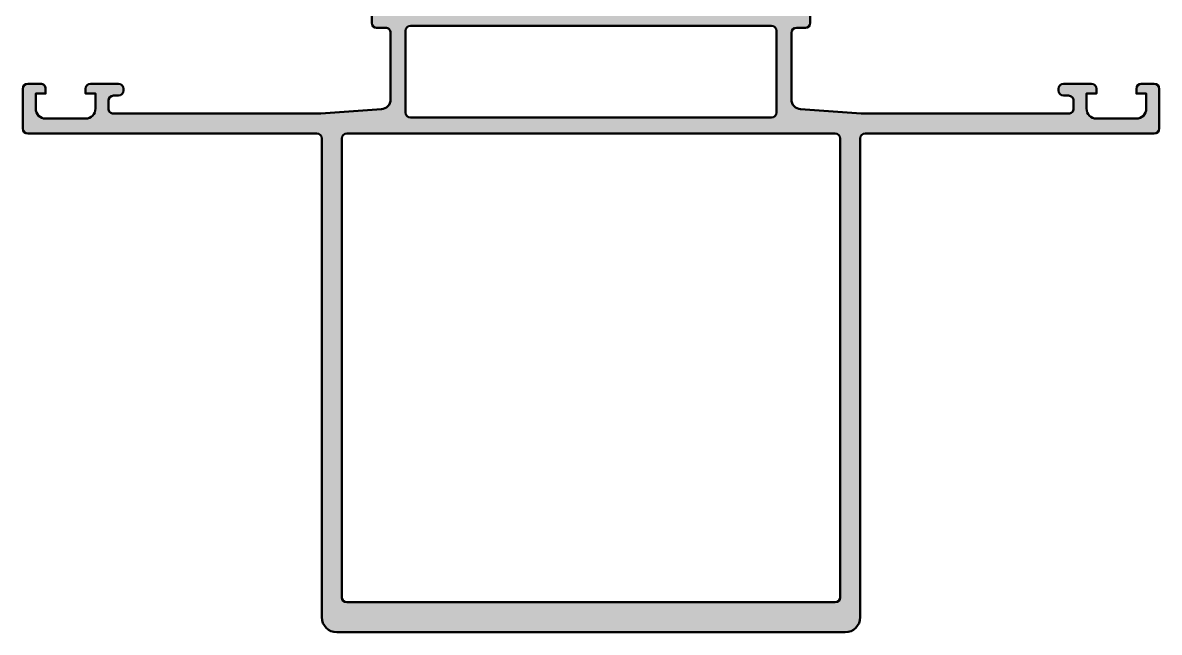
# Model space of a CAD drawing. Extents: x 0 to 114, y -50 to 90.
# Drawn here: x 0 to 114, y -50 to 11.1 of the extents above; entities that cross this region are included whole.
import ezdxf

# ---------------------------------------------------------------- set-up
doc = ezdxf.new("R2010")
doc.units = 0
doc.layers.add('0S-Alu contour', color=7, linetype='Continuous', lineweight=50)
doc.layers.add('0S-Alu hatch', color=252, linetype='Continuous', lineweight=25)

# ---------------------------------------------------------------- blocks, each defined once
blk = doc.blocks.new('445380__8EA83180_6CA0_4568_896D_8B4DFAE9DA9A_')
at = {"layer": '0S-Alu hatch'}
h = blk.add_hatch(color=256, dxfattribs=at)
edge = h.paths.add_edge_path()
edge.add_line((36.90000000000001, 10.1), (36.9, 3.4311192034013))
edge.add_ellipse((35.89999999999999, 3.431119203401305), major_axis=(-1.000000000000007, 0), ratio=1, start_angle=94.08561677997528, end_angle=180, ccw=False)
edge.add_line((35.97124704998791, 2.433660503570564), (29.9, 2.000000000000008))
edge.add_line((29.9, 2.000000000000008), (9.100000000000003, 2.000000000000026))
edge.add_ellipse((9.100000000000003, 2.500000000000025), major_axis=(-0.4999999999999992, 0), ratio=1, start_angle=0, end_angle=90.00000000000023, ccw=False)
edge.add_line((8.600000000000003, 2.500000000000029), (8.600000000000003, 3.300000000000025))
edge.add_ellipse((9.100000000000007, 3.300000000000023), major_axis=(-0.5000000000000018, 0), ratio=1, start_angle=270.0000000000002, end_angle=360, ccw=False)
edge.add_line((9.100000000000003, 3.800000000000025), (9.600000000000003, 3.800000000000025))
edge.add_arc((9.600000000000003, 4.300000000000025), 0.5, 270, 360)
edge.add_line((10.1, 4.300000000000025), (10.1, 4.500000000000024))
edge.add_arc((9.600000000000003, 4.500000000000024), 0.5, 0, 90)
edge.add_line((9.600000000000003, 5.000000000000024), (6.800000000000007, 5.000000000000028))
edge.add_arc((6.800000000000007, 4.500000000000029), 0.4999999999999992, 90, 180)
edge.add_line((6.300000000000008, 4.50000000000003), (6.300000000000006, 4.000000000000029))
edge.add_line((6.300000000000006, 4.000000000000029), (7.300000000000006, 4.000000000000028))
edge.add_line((7.300000000000006, 4.000000000000028), (7.300000000000003, 2.500000000000028))
edge.add_ellipse((6.300000000000002, 2.50000000000003), major_axis=(-1, 0), ratio=1, start_angle=90, end_angle=180, ccw=False)
edge.add_line((6.300000000000001, 1.500000000000028), (2.300000000000002, 1.500000000000033))
edge.add_ellipse((2.300000000000003, 2.500000000000035), major_axis=(-1.000000000000001, 0), ratio=1, start_angle=0, end_angle=89.99999999999989, ccw=False)
edge.add_line((1.300000000000002, 2.500000000000035), (1.300000000000004, 4.000000000000034))
edge.add_line((1.300000000000004, 4.000000000000034), (2.300000000000004, 4.000000000000033))
edge.add_line((2.300000000000004, 4.000000000000033), (2.300000000000004, 4.500000000000033))
edge.add_arc((1.800000000000003, 4.500000000000034), 0.5000000000000009, 0, 90.00000000000006)
edge.add_line((1.800000000000003, 5.000000000000035), (0.5000000000000043, 5.000000000000035))
edge.add_arc((0.5000000000000043, 4.500000000000036), 0.4999999999999992, 90, 180)
edge.add_line((5.1e-15, 4.500000000000037), (6e-16, 0.5000000000000373))
edge.add_arc((0.5000000000000373, 0.5000000000000366), 0.5000000000000367, 180, 270)
edge.add_line((0.5000000000000373, -1e-16), (29.50000000000001, 1e-16))
edge.add_ellipse((29.50000000000001, -0.5000000000000006), major_axis=(-0.5000000000000006, 0), ratio=1, start_angle=180, end_angle=270, ccw=False)
edge.add_line((30, -0.4999999999999995), (30, -48.5))
edge.add_arc((31.5, -48.5), 1.499999999999992, 180, 270)
edge.add_line((31.5, -50), (82.5, -50))
edge.add_arc((82.5, -48.5), 1.5, 270, 360)
edge.add_line((84, -48.5), (84, -0.4999999999999929))
edge.add_ellipse((84.50000000000001, -0.4999999999999896), major_axis=(-0.5, 0), ratio=1, start_angle=270, end_angle=360, ccw=False)
edge.add_line((84.50000000000001, 3.7e-15), (113.5, 0))
edge.add_arc((113.5, 0.5), 0.5, 270, 360)
edge.add_line((114, 0.5), (114, 4.500000000000017))
edge.add_arc((113.5, 4.500000000000017), 0.4999999999999716, 0, 90)
edge.add_line((113.5, 4.999999999999989), (112.2, 4.999999999999999))
edge.add_arc((112.2, 4.500000000000023), 0.4999999999999752, 90, 180)
edge.add_line((111.7, 4.500000000000023), (111.7, 3.999999999999999))
edge.add_line((111.7, 3.999999999999999), (112.7, 3.999999999999998))
edge.add_line((112.7, 3.999999999999998), (112.7, 2.499999999999992))
edge.add_ellipse((111.7, 2.499999999999988), major_axis=(-0.9999999999999715, 0), ratio=1, start_angle=89.9999999999992, end_angle=180, ccw=False)
edge.add_line((111.7, 1.50000000000002), (107.7, 1.499999999999998))
edge.add_ellipse((107.7, 2.499999999999985), major_axis=(-0.9999999999999872, 0), ratio=1, start_angle=0, end_angle=90.00000000000159, ccw=False)
edge.add_line((106.7, 2.500000000000001), (106.7, 3.999999999999999))
edge.add_line((106.7, 3.999999999999999), (107.7, 3.999999999999999))
edge.add_line((107.7, 3.999999999999999), (107.7, 4.499999999999994))
edge.add_arc((107.2, 4.499999999999994), 0.5000000000000142, 0, 89.99999999999837)
edge.add_line((107.2, 5.000000000000008), (104.4, 4.999999999999999))
edge.add_arc((104.4, 4.499999999999985), 0.5000000000000134, 90, 180)
edge.add_line((103.9, 4.499999999999986), (103.9, 4.300000000000009))
edge.add_arc((104.4, 4.300000000000009), 0.5000000000000142, 180, 270)
edge.add_line((104.4, 3.799999999999995), (104.9, 3.799999999999998))
edge.add_ellipse((104.9, 3.299999999999998), major_axis=(-0.5000000000000009, 0), ratio=1, start_angle=180, end_angle=270.00000000000165, ccw=False)
edge.add_line((105.4, 3.299999999999985), (105.4, 2.500000000000018))
edge.add_ellipse((104.9, 2.500000000000006), major_axis=(-0.5, 0), ratio=1, start_angle=89.9999999999983, end_angle=180, ccw=False)
edge.add_line((104.9, 2.000000000000004), (84.09999999999998, 2))
edge.add_line((84.09999999999998, 2), (78.02875295001209, 2.433660503570565))
edge.add_ellipse((78.10000000000001, 3.431119203401319), major_axis=(-1.000000000000019, 0), ratio=1, start_angle=0, end_angle=85.91438322002477, ccw=False)
edge.add_line((77.1, 3.431119203401316), (77.1, 10.09999999999999))
edge.add_ellipse((77.60000000000001, 10.09999999999999), major_axis=(-0.5000000000000142, 0), ratio=1, start_angle=270.00000000000165, end_angle=360, ccw=False)
edge.add_line((77.6, 10.6), (78.5, 10.6))
edge.add_arc((78.5, 11.1), 0.5, 270, 360)
edge.add_line((79, 11.09999999999999), (79.00000000000001, 12.49999999999994))
edge.add_ellipse((79.07883644654306, 12.76752059199308), major_axis=(-0.2788950563274552, 0), ratio=1, start_angle=-1.1645893741002737, end_angle=73.58012358050757, ccw=False)
edge.add_line((78.799999, 12.77318899999146), (78.79999899999999, 13.22678299999074))
edge.add_ellipse((79.07886709564316, 13.23244365946847), major_axis=(-0.2789255417371712, 0), ratio=1, start_angle=-73.57540544464479, end_angle=1.1628700730237824, ccw=False)
edge.add_line((78.99999999999999, 13.49998699999143), (79.00000000000001, 15.37999799999992))
edge.add_arc((78.7, 15.37999799999992), 0.3000000000000114, 0, 89.99999999999729)
edge.add_line((78.70000000000002, 15.67999799999993), (77.72002568095722, 15.67999799999994))
edge.add_arc((77.72002568095722, 15.37999799999993), 0.3000000000000096, 90, 180)
edge.add_line((77.4200256809572, 15.37999799999993), (77.4200256809572, 12.61999999999993))
edge.add_ellipse((77.30002568095729, 12.61999999999994), major_axis=(-0.1199999999999051, 0), ratio=1, start_angle=90.00000000000682, end_angle=180, ccw=False)
edge.add_line((77.3000256809573, 12.50000000000004), (73.00000000000001, 12.50000000000004))
edge.add_ellipse((73, 13), major_axis=(-0.4999999999999663, 0), ratio=1, start_angle=0, end_angle=90.00000000000159, ccw=False)
edge.add_line((72.50000000000003, 13), (72.50000000000009, 13.7000000000001))
edge.add_line((72.50000000000009, 13.7000000000001), (73.88149545762249, 16.09282032302762))
edge.add_arc((73.76188021535187, 16.16188021535176), 0.1381197846482613, 329.9999999999967, 455.6225775507968)
edge.add_arc((74.23822324117366, 11.32339113815269), 4.999999999999502, 95.62257755079061, 162.2515836439295)
edge.add_ellipse((68.99999999999986, 13.00000000000055), major_axis=(-0.5000000000005036, 0), ratio=1, start_angle=90, end_angle=162.2515836439282, ccw=False)
edge.add_line((68.99999999999986, 12.50000000000005), (45.00000000000007, 12.50000000000003))
edge.add_ellipse((45.00000000000006, 13.00000000000067), major_axis=(-0.5000000000006342, 0), ratio=1, start_angle=17.748416356069697, end_angle=90.0000000000008, ccw=False)
edge.add_arc((39.76177675882629, 11.32339113815285), 4.999999999999344, 17.74841635607037, 84.37742244920858)
edge.add_arc((40.23811978464814, 16.16188021535175), 0.1381197846482735, 84.3774224492065, 209.999999999999)
edge.add_line((40.1185045423775, 16.09282032302762), (41.49999999999987, 13.70000000000011))
edge.add_line((41.49999999999987, 13.70000000000011), (41.49999999999995, 13.00000000000008))
edge.add_ellipse((40.99999999999996, 13.00000000000002), major_axis=(-0.4999999999999858, 0), ratio=1, start_angle=90, end_angle=180, ccw=False)
edge.add_line((40.99999999999996, 12.50000000000004), (36.69997431904267, 12.50000000000003))
edge.add_ellipse((36.69997431904266, 12.61999999999994), major_axis=(-0.1199999999999139, 0), ratio=1, start_angle=0, end_angle=90.00000000000341, ccw=False)
edge.add_line((36.57997431904275, 12.61999999999995), (36.57997431904275, 15.37999799999995))
edge.add_arc((36.27997431904276, 15.37999799999995), 0.29999999999999, 0, 90)
edge.add_line((36.27997431904276, 15.67999799999993), (35.29999999999997, 15.67999799999994))
edge.add_arc((35.29999999999997, 15.37999799999993), 0.3000000000000096, 90, 180)
edge.add_line((34.99999999999996, 15.37999799999993), (34.99999999999996, 13.49998699999144))
edge.add_ellipse((34.92113290435679, 13.2324436594685), major_axis=(-0.2789255417371528, 0), ratio=1, start_angle=178.8371299271092, end_angle=253.57540544464518, ccw=False)
edge.add_line((35.20000099999996, 13.22678299999141), (35.20000099999996, 12.77318899999142))
edge.add_ellipse((34.92116355345697, 12.76752059199305), major_axis=(-0.2788950563273739, 0), ratio=1, start_angle=106.4198764194928, end_angle=181.1645893740982, ccw=False)
edge.add_line((35, 12.49999999999999), (35, 11.1))
edge.add_arc((35.49999999999999, 11.1), 0.4999999999999929, 180, 269.9999999999992)
edge.add_line((35.49999999999999, 10.6), (36.40000000000001, 10.6))
edge.add_ellipse((36.40000000000001, 10.1), major_axis=(-0.4999999999999965, 0), ratio=1, start_angle=180, end_angle=270.0000000000008, ccw=False)
edge = h.paths.add_edge_path()
edge.add_line((75.1, 1.599999999999999), (38.9, 1.600000000000002))
edge.add_ellipse((38.9, 2.099999999999995), major_axis=(-0.4999999999999929, 0), ratio=1, start_angle=0, end_angle=89.9999999999992, ccw=False)
edge.add_line((38.40000000000001, 2.099999999999994), (38.40000000000001, 10.30000000000001))
edge.add_ellipse((38.9, 10.30000000000001), major_axis=(-0.4999999999999929, 0), ratio=1, start_angle=270, end_angle=360, ccw=False)
edge.add_line((38.9, 10.8), (75.09999999999998, 10.8))
edge.add_ellipse((75.09999999999997, 10.3), major_axis=(-0.5, 0), ratio=1, start_angle=180, end_angle=269.9999999999984, ccw=False)
edge.add_line((75.59999999999997, 10.3), (75.6, 2.099999999999997))
edge.add_ellipse((75.1, 2.099999999999996), major_axis=(-0.4999999999999965, 0), ratio=1, start_angle=90, end_angle=180, ccw=False)
edge = h.paths.add_edge_path()
edge.add_line((32, -46.5), (32.00000000000001, -0.5))
edge.add_ellipse((32.50000000000001, -0.5), major_axis=(-0.5, 0), ratio=1, start_angle=270, end_angle=360, ccw=False)
edge.add_line((32.50000000000001, -1e-16), (81.5, 0))
edge.add_ellipse((81.5, -0.5), major_axis=(-0.5, 0), ratio=1, start_angle=180, end_angle=270, ccw=False)
edge.add_line((82, -0.5), (82, -46.5))
edge.add_ellipse((81.5, -46.5), major_axis=(-0.5, 0), ratio=1, start_angle=90, end_angle=180, ccw=False)
edge.add_line((81.5, -47), (32.5, -47))
edge.add_ellipse((32.5, -46.5), major_axis=(-0.5, 0), ratio=1, start_angle=0, end_angle=90, ccw=False)
at = {"layer": '0S-Alu contour', "color": 7}
for points in [[(40.1185045423775, 16.09282032302762), (41.49999999999987, 13.70000000000011), (41.49999999999995, 13.00000000000008)], [(72.50000000000003, 13), (72.50000000000009, 13.7000000000001), (73.88149545762249, 16.09282032302762)], [(34.99999999999996, 15.37999799999993), (34.99999999999996, 13.49998699999144)], [(36.27997431904276, 15.67999799999993), (35.29999999999997, 15.67999799999994)], [(36.57997431904275, 12.61999999999995), (36.57997431904275, 15.37999799999995)], [(77.4200256809572, 15.37999799999993), (77.4200256809572, 12.61999999999993)], [(78.70000000000002, 15.67999799999993), (77.72002568095722, 15.67999799999994)], [(78.99999999999999, 13.49998699999143), (79.00000000000001, 15.37999799999992)], [(35.20000099999996, 13.22678299999141), (35.20000099999996, 12.77318899999142)], [(78.799999, 12.77318899999146), (78.79999899999999, 13.22678299999074)], [(35, 12.49999999999999), (35, 11.1)], [(40.99999999999996, 12.50000000000004), (36.69997431904267, 12.50000000000003)], [(68.99999999999986, 12.50000000000005), (45.00000000000007, 12.50000000000003)], [(77.3000256809573, 12.50000000000004), (73.00000000000001, 12.50000000000004)], [(79, 11.09999999999999), (79.00000000000001, 12.49999999999994)], [(35.49999999999999, 10.6), (36.40000000000001, 10.6)], [(38.40000000000001, 2.099999999999994), (38.40000000000001, 10.30000000000001)], [(38.9, 10.8), (75.09999999999998, 10.8)], [(75.59999999999997, 10.3), (75.6, 2.099999999999997)], [(77.6, 10.6), (78.5, 10.6)], [(36.90000000000001, 10.1), (36.9, 3.4311192034013)], [(77.1, 3.431119203401316), (77.1, 10.09999999999999)], [(1.800000000000003, 5.000000000000035), (0.5000000000000043, 5.000000000000035)], [(9.600000000000003, 5.000000000000024), (6.800000000000007, 5.000000000000028)], [(107.2, 5.000000000000008), (104.4, 4.999999999999999)], [(113.5, 4.999999999999989), (112.2, 4.999999999999999)], [(5.1e-15, 4.500000000000037), (6e-16, 0.5000000000000373)], [(1.300000000000002, 2.500000000000035), (1.300000000000004, 4.000000000000034), (2.300000000000004, 4.000000000000033), (2.300000000000004, 4.500000000000033)], [(6.300000000000008, 4.50000000000003), (6.300000000000006, 4.000000000000029), (7.300000000000006, 4.000000000000028), (7.300000000000003, 2.500000000000028)], [(9.100000000000003, 3.800000000000025), (9.600000000000003, 3.800000000000025)], [(10.1, 4.300000000000025), (10.1, 4.500000000000024)], [(103.9, 4.499999999999986), (103.9, 4.300000000000009)], [(104.4, 3.799999999999995), (104.9, 3.799999999999998)], [(106.7, 2.500000000000001), (106.7, 3.999999999999999), (107.7, 3.999999999999999), (107.7, 4.499999999999994)], [(111.7, 4.500000000000023), (111.7, 3.999999999999999), (112.7, 3.999999999999998), (112.7, 2.499999999999992)], [(114, 0.5), (114, 4.500000000000017)], [(8.600000000000003, 2.500000000000029), (8.600000000000003, 3.300000000000025)], [(35.97124704998791, 2.433660503570564), (29.9, 2.000000000000008), (9.100000000000003, 2.000000000000026)], [(104.9, 2.000000000000004), (84.09999999999998, 2), (78.02875295001209, 2.433660503570565)], [(105.4, 3.299999999999985), (105.4, 2.500000000000018)], [(6.300000000000001, 1.500000000000028), (2.300000000000002, 1.500000000000033)], [(75.1, 1.599999999999999), (38.9, 1.600000000000002)], [(111.7, 1.50000000000002), (107.7, 1.499999999999998)], [(0.5000000000000373, -1e-16), (29.50000000000001, 1e-16)], [(32.50000000000001, -1e-16), (81.5, 0)], [(84.50000000000001, 3.7e-15), (113.5, 0)], [(30, -0.4999999999999995), (30, -48.5)], [(32, -46.5), (32.00000000000001, -0.5000000000000001)], [(82, -0.5), (82, -46.5)], [(84, -48.5), (84, -0.4999999999999929)], [(81.5, -47), (32.5, -47)], [(31.5, -50), (82.5, -50)]]:
    blk.add_lwpolyline(points, dxfattribs=at)
for centre, radius, start, end in [((40.23811978464814, 16.16188021535175), 0.1381197846482735, 84.3774224492065, 209.999999999999), ((39.76177675882629, 11.32339113815285), 4.999999999999344, 17.74841635607037, 84.37742244920858), ((74.23822324117366, 11.32339113815269), 4.999999999999502, 95.62257755079061, 162.2515836439295), ((73.76188021535187, 16.16188021535176), 0.1381197846482613, 329.9999999999967, 95.62257755079686), ((35.29999999999997, 15.37999799999993), 0.3000000000000096, 90, 180), ((36.27997431904276, 15.37999799999995), 0.29999999999999, 0, 90), ((77.72002568095722, 15.37999799999993), 0.3000000000000096, 90, 180), ((78.7, 15.37999799999992), 0.3000000000000114, 0, 89.99999999999729), ((35.49999999999999, 11.1), 0.4999999999999929, 180, 269.9999999999992), ((78.5, 11.1), 0.5, 270, 0), ((0.5000000000000043, 4.500000000000036), 0.4999999999999992, 90, 180), ((1.800000000000003, 4.500000000000034), 0.5000000000000009, 0, 90.00000000000006), ((6.800000000000007, 4.500000000000029), 0.4999999999999992, 90, 180), ((9.600000000000003, 4.500000000000024), 0.5, 0, 90), ((104.4, 4.499999999999985), 0.5000000000000134, 90, 180), ((107.2, 4.499999999999994), 0.5000000000000142, 0, 89.99999999999837), ((112.2, 4.500000000000023), 0.4999999999999752, 90, 180), ((113.5, 4.500000000000017), 0.4999999999999716, 0, 90), ((9.600000000000003, 4.300000000000025), 0.5, 270, 0), ((104.4, 4.300000000000009), 0.5000000000000142, 180, 270), ((0.5000000000000373, 0.5000000000000366), 0.5000000000000367, 180, 270), ((113.5, 0.5), 0.5, 270, 0), ((31.5, -48.5), 1.499999999999992, 180, 270), ((82.5, -48.5), 1.5, 270, 0)]:
    blk.add_arc(centre, radius, start, end, dxfattribs=at)
at = {"layer": '0S-Alu contour', "color": 7, "extrusion": (0, 0, -1)}
for centre, radius, start, end in [((-34.92113290435679, 13.2324436594685), 0.2789255417371528, 106.4245945553548, 181.1628700728909), ((-34.92116355345697, 12.76752059199305), 0.2788950563273739, 178.8354106259018, 253.5801235805072), ((-36.69997431904266, 12.61999999999994), 0.1199999999999139, 269.9999999999966, 0), ((-40.99999999999996, 13.00000000000002), 0.4999999999999858, 180, 270), ((-45.00000000000006, 13.00000000000067), 0.5000000000006342, 269.9999999999992, 342.2515836439303), ((-68.99999999999986, 13.00000000000055), 0.5000000000005036, 197.7484163560719, 270), ((-73, 13), 0.4999999999999663, 269.9999999999984, 0), ((-77.30002568095729, 12.61999999999994), 0.1199999999999051, 180, 269.9999999999932), ((-79.07883644654306, 12.76752059199308), 0.2788950563274552, 286.4198764194924, 1.164589374100367), ((-79.07886709564316, 13.23244365946847), 0.2789255417371712, 358.8371299269762, 73.57540544464489), ((-36.40000000000001, 10.1), 0.4999999999999965, 89.9999999999992, 180), ((-38.9, 10.30000000000001), 0.4999999999999929, 0, 90), ((-75.09999999999997, 10.3), 0.5, 90.0000000000016, 180), ((-77.60000000000001, 10.09999999999999), 0.5000000000000142, 0, 89.99999999999837), ((-9.100000000000007, 3.300000000000023), 0.5000000000000018, 0, 89.9999999999998), ((-35.89999999999999, 3.431119203401305), 1.000000000000007, 180, 265.9143832200247), ((-78.10000000000001, 3.431119203401319), 1.000000000000019, 274.0856167799752, 0), ((-104.9, 3.299999999999998), 0.5000000000000009, 89.99999999999837, 180), ((-2.300000000000003, 2.500000000000035), 1.000000000000001, 270.0000000000001, 0), ((-6.300000000000002, 2.50000000000003), 1, 180, 270.0000000000001), ((-9.100000000000003, 2.500000000000025), 0.4999999999999992, 269.9999999999998, 0), ((-104.9, 2.500000000000006), 0.5, 180, 270.0000000000017), ((-107.7, 2.499999999999985), 0.9999999999999872, 269.9999999999984, 0), ((-111.7, 2.499999999999988), 0.9999999999999715, 180, 270.0000000000008), ((-38.9, 2.099999999999995), 0.4999999999999929, 270.0000000000008, 0), ((-75.1, 2.099999999999996), 0.4999999999999965, 180, 270), ((-29.50000000000001, -0.5000000000000006), 0.5000000000000006, 90, 180), ((-32.50000000000001, -0.5), 0.5, 0, 90), ((-81.5, -0.5), 0.5, 90, 180), ((-84.50000000000001, -0.4999999999999896), 0.5, 0, 90), ((-32.5, -46.5), 0.5, 270, 0), ((-81.5, -46.5), 0.5, 180, 270)]:
    blk.add_arc(centre, radius, start, end, dxfattribs=at)
blk = doc.blocks.new('465530__2A1A43F7_E7A6_4BB4_A71B_AE3E39D5C5F1_')
at = {"layer": '0S-Alu contour', "color": 7}
blk.add_blockref('445380__8EA83180_6CA0_4568_896D_8B4DFAE9DA9A_', (0, 0), dxfattribs=at)

msp = doc.modelspace()

# ---------------------------------------------------------------- block references
at = {"layer": '0S-Alu contour', "color": 7}
msp.add_blockref('465530__2A1A43F7_E7A6_4BB4_A71B_AE3E39D5C5F1_', (0, 0), dxfattribs=at)

doc.saveas('drawing.dxf')
